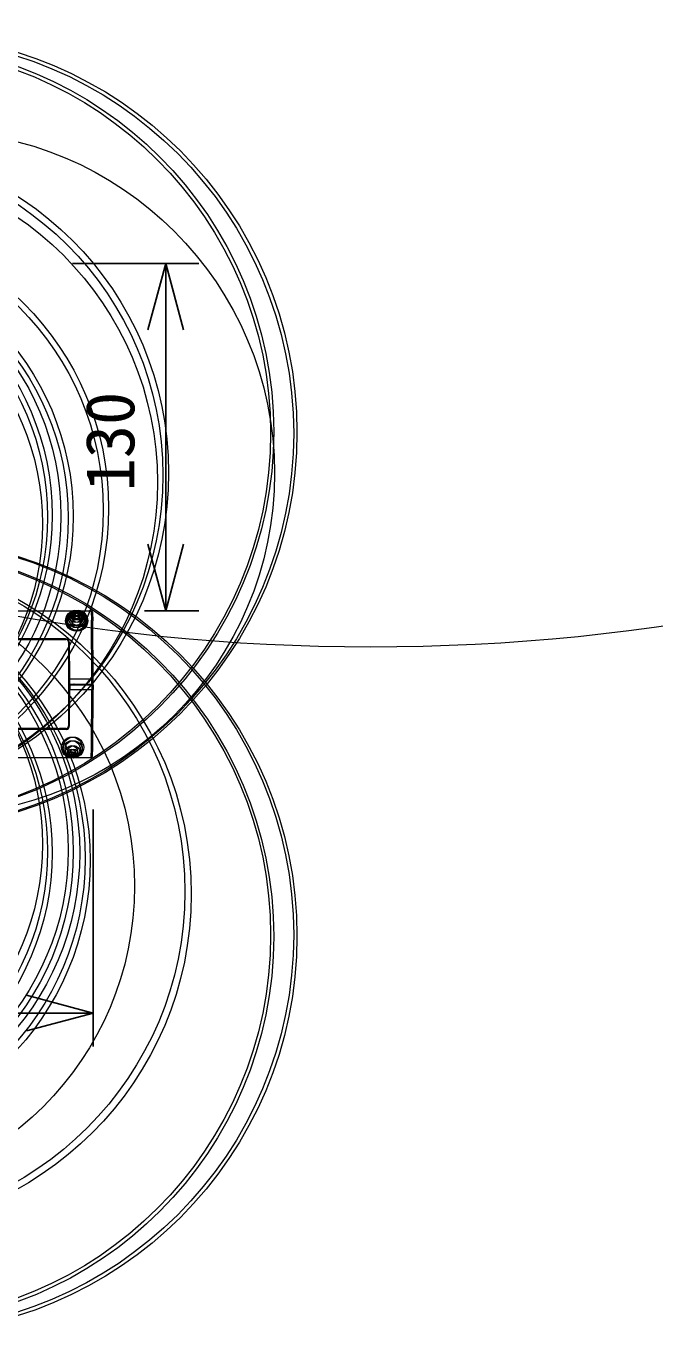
# Model space of a CAD drawing. Units: millimetres, scale not verified. Extents: x -64 to 106, y -56 to 163.
# Drawn here: x 16.5 to 40.09, y -14.86 to 34.25 of the extents above; entities that cross this region are included whole.
import ezdxf
from ezdxf.enums import TextEntityAlignment as Align

# ---------------------------------------------------------------- set-up
doc = ezdxf.new("R2010")
doc.units = ezdxf.units.MM
doc.header["$LTSCALE"] = 0.125
doc.layers.add('0-0_0', color=7, linetype='Continuous')
doc.layers.add('0-4_SUNPO', color=7, linetype='Continuous')
doc.layers.add('0-5_GAIKEI', color=1, linetype='Continuous', lineweight=18)
doc.styles.add('ＭＳ ゴシック', font='')
doc.styles.get('ＭＳ ゴシック').set_extended_font_data('MS Gothic')

# ---------------------------------------------------------------- blocks, each defined once
blk = doc.blocks.new('_Open30')
at = {"layer": '0-0_0'}
blk.add_line((0, 0), (-1, 0), dxfattribs=at)
blk.add_lwpolyline([(-1, 0.26795), (0, 0), (-1, -0.26795)], dxfattribs=at)
blk = doc.blocks.new('D7')
at = {"layer": '0-4_SUNPO'}
for p, q in [((212.0115, 212.8372), (216.7541, 212.8372)), ((215.5041, 210.3372), (215.5041, 202.2872)), ((214.7119, 199.7872), (216.7541, 199.7872))]:
    blk.add_line(p, q, dxfattribs=at)
at = {"layer": '0-4_SUNPO', "xscale": 2.5, "yscale": 2.5}
for p, rotation in [((215.5041, 212.8372), 90), ((215.5041, 199.7872), 270)]:
    blk.add_blockref('_Open30', p, dxfattribs=dict(at, rotation=rotation))
at = {"layer": '0-4_SUNPO', "style": 'ＭＳ ゴシック'}
blk.add_text('130', height=1.833, rotation=90, dxfattribs=at).set_placement((214.8791, 204.2761), align=Align.BOTTOM_LEFT)
blk = doc.blocks.new('D9')
at = {"layer": '0-4_SUNPO'}
for p, q in [((194.2224, 193.0372), (194.2224, 183.4306)), ((212.7852, 192.3323), (212.7852, 183.4306)), ((196.7224, 184.6806), (210.2852, 184.6806))]:
    blk.add_line(p, q, dxfattribs=at)
at = {"layer": '0-4_SUNPO', "xscale": 2.5, "yscale": 2.5, "rotation": 180}
blk.add_blockref('_Open30', (194.2224, 184.6806), dxfattribs=at)
at = {"layer": '0-4_SUNPO', "xscale": 2.5, "yscale": 2.5}
blk.add_blockref('_Open30', (212.7852, 184.6806), dxfattribs=at)
at = {"layer": '0-4_SUNPO', "style": 'ＭＳ ゴシック'}
blk.add_text('185.4', height=1.833, dxfattribs=at).set_placement((200.3788, 185.3056), align=Align.BOTTOM_LEFT)

msp = doc.modelspace()

# ---------------------------------------------------------------- linework, layer by layer
at = {"layer": '0-5_GAIKEI', "color": 7}
for p, q in [((5.3651, 12.2905), (18.942, 12.2905)), ((18.992, 12.2409), (18.9948, 11.918)), ((19.0138, 9.7388), (18.9948, 11.918)), ((18.9948, 7.163), (19.0138, 9.3422)), ((19.0155, 9.5405), (19.0138, 9.7388)), ((19.0153, 9.5105), (19.0138, 9.3422)), ((18.992, 6.8401), (18.9948, 7.163)), ((5.3648, 6.7905), (18.942, 6.7905))]:
    msp.add_line(p, q, dxfattribs=at)
at = {"layer": '0-5_GAIKEI'}
for p, q in [((16.6633, 12.2905), (16.6924, 12.2905)), ((18.2565, 12.2919), (18.25, 12.2905)), ((18.2565, 12.2919), (18.2565, 12.2912)), ((18.3615, 12.3012), (18.3615, 12.2912)), ((18.4215, 12.3012), (18.4215, 12.2912)), ((18.5265, 12.2919), (18.5265, 12.2912)), ((18.533, 12.2905), (18.5265, 12.2919)), ((18.942, 12.2905), (18.9448, 11.9405)), ((6.2909, 11.2105), (17.9921, 11.2105)), ((17.9728, 11.2405), (6.3102, 11.2405)), ((17.6318, 11.2129), (14.5333, 11.2129)), ((17.7512, 11.2129), (17.7507, 11.2111)), ((17.9945, 11.2129), (17.7512, 11.2129)), ((17.9945, 11.2129), (17.9921, 11.2105)), ((18.0968, 11.1749), (18.0729, 11.1749)), ((18.0941, 11.1131), (18.0915, 11.1105)), ((18.0915, 11.1105), (18.0915, 7.9705)), ((18.1346, 9.7405), (18.1228, 11.0918)), ((18.1364, 9.5405), (18.1346, 9.7405)), ((18.1361, 9.5105), (18.1346, 9.3405)), ((18.1361, 9.5105), (19.0153, 9.5105)), ((18.1364, 9.5405), (19.0155, 9.5405)), ((18.2849, 9.5105), (18.2849, 9.5405)), ((18.287, 9.5104), (18.287, 9.5405)), ((18.2915, 9.5105), (18.2915, 9.5365)), ((18.3533, 9.5405), (18.3538, 9.5105)), ((18.6968, 9.5405), (18.6962, 9.5105)), ((18.7115, 9.5105), (18.7115, 9.5405)), ((18.8115, 9.5104), (18.8115, 9.5405)), ((18.8615, 9.5104), (18.8615, 9.5405)), ((18.8715, 9.5105), (18.8715, 9.5405)), ((18.9448, 7.1405), (18.9638, 9.3405)), ((18.9655, 9.5405), (18.9638, 9.7405)), ((18.9653, 9.5105), (18.9638, 9.3405)), ((17.6318, 7.8681), (14.5333, 7.8681)), ((17.6318, 7.8681), (17.6324, 7.8699)), ((17.6324, 7.8699), (17.7507, 7.8699)), ((17.7512, 7.8681), (17.7507, 7.8699)), ((17.9945, 7.8681), (17.7512, 7.8681)), ((17.9945, 7.8681), (17.9921, 7.8705)), ((18.1056, 7.9061), (18.0729, 7.9061)), ((18.0941, 7.9679), (18.0915, 7.9705)), ((17.9926, 7.8405), (6.2904, 7.8405)), ((18.942, 6.7905), (18.9448, 7.1405)), ((18.1, 6.7905), (18.1065, 6.7891)), ((18.1065, 6.7891), (18.1065, 6.7898)), ((18.1715, 6.7798), (18.1525, 6.7821)), ((18.2115, 6.7798), (18.2115, 6.7898)), ((18.2715, 6.7798), (18.2715, 6.7898)), ((18.3115, 6.7798), (18.3313, 6.7822)), ((18.3765, 6.7891), (18.383, 6.7905)), ((18.3765, 6.7891), (18.3765, 6.7898))]:
    msp.add_line(p, q, dxfattribs=at)
for points in [[(18.1346, 9.7405), (18.9638, 9.7405), (18.9448, 11.9405)], [(17.6318, 11.2129), (17.6324, 11.2111), (17.7507, 11.2111)], [(18.1226, 7.9694), (18.1346, 9.3405), (18.9638, 9.3405)], [(6.2096, 7.8686), (6.2891, 7.8686), (6.2909, 7.8705), (17.9921, 7.8705)]]:
    msp.add_lwpolyline(points, dxfattribs=at)
for centre, radius in [((29.4329, 87.0063), 76.0771), ((11.7219, 19.0019), 14.9398), ((11.2044, 19.0171), 14.5879), ((11.1553, 18.9695), 14.515), ((11.6726, 18.9539), 14.8664), ((12.9618, 17.4587), 12.8587), ((9.4898, 17.4755), 12.3535), ((9.4035, 17.3898), 12.2214), ((9.3642, 17.1192), 12.0606), ((8.7257, 16.1502), 10.8662), ((8.6437, 16.0792), 10.7476), ((8.004, 15.8449), 10.2578), ((7.5089, 15.8831), 9.9615), ((7.4437, 15.8144), 9.8548), ((7.7603, 15.8521), 10.044), ((7.9291, 15.7771), 10.1454), ((7.4133, 15.5535), 9.6989), ((11.7219, 0.0791), 14.9398), ((11.6726, 0.1271), 14.8664), ((11.2044, 0.0639), 14.5879), ((11.1553, 0.1114), 14.515), ((10.0142, 1.6566), 12.6782), ((9.9177, 1.7412), 12.5398), ((8.8472, 1.9545), 11.7189), ((8.3109, 2.9199), 10.5879), ((8.004, 3.2361), 10.2578), ((8.237, 2.9913), 10.4747), ((7.9291, 3.3039), 10.1454), ((8.1703, 3.2051), 10.3369), ((7.5089, 3.1978), 9.9615), ((7.4437, 3.2666), 9.8548), ((7.4133, 3.5274), 9.6989), ((18.3616, 11.9167), 0.3866), ((18.3603, 11.9293), 0.3739), ((18.4214, 11.9167), 0.3866), ((18.3561, 11.984), 0.319), ((18.4227, 11.9293), 0.3739), ((18.3539, 12.0237), 0.2793), ((18.4269, 11.984), 0.319), ((18.3515, 12.0767), 0.2262), ((18.4292, 12.0237), 0.2793), ((18.3501, 12.1213), 0.1816), ((18.3499, 12.1428), 0.1601), ((18.4315, 12.0767), 0.2262), ((18.3498, 12.1861), 0.1168), ((18.35, 12.1967), 0.1062), ((18.4329, 12.1213), 0.1816), ((18.4332, 12.1428), 0.1601), ((18.3512, 12.2357), 0.0672), ((18.3518, 12.2429), 0.06), ((18.4332, 12.1861), 0.1168), ((18.3538, 12.2697), 0.0331), ((18.354, 12.2719), 0.0309), ((18.4331, 12.1967), 0.1062), ((18.356, 12.286), 0.0167), ((18.3563, 12.2873), 0.0154), ((18.3583, 12.2958), 0.00654), ((18.3597, 12.2995), 0.00267), ((18.3606, 12.3008), 0.00103), ((18.361, 12.3012), 0.00048), ((18.4318, 12.2357), 0.0672), ((18.4313, 12.2429), 0.06), ((18.4292, 12.2697), 0.0331), ((18.429, 12.2719), 0.0309), ((18.427, 12.286), 0.0167), ((18.4267, 12.2873), 0.0154), ((18.4247, 12.2958), 0.00654), ((18.4233, 12.2995), 0.00267), ((18.4224, 12.3008), 0.00103), ((18.422, 12.3012), 0.00048), ((18.2116, 7.1643), 0.3866), ((18.2714, 7.1643), 0.3866), ((18.2061, 7.097), 0.319), ((18.2769, 7.097), 0.319), ((18.2015, 7.0043), 0.2262), ((18.1999, 6.9382), 0.1601), ((18.2815, 7.0043), 0.2262), ((18.1999, 6.8928), 0.1147), ((18.2, 6.8842), 0.1062), ((18.2832, 6.9382), 0.1601), ((18.2008, 6.8544), 0.0764), ((18.2018, 6.8381), 0.06), ((18.2831, 6.8842), 0.1062), ((18.2813, 6.8381), 0.06), ((18.2028, 6.8217), 0.0435), ((18.204, 6.8091), 0.0309), ((18.2051, 6.8016), 0.0233), ((18.206, 6.795), 0.0167), ((18.2071, 6.7897), 0.0113), ((18.2083, 6.7852), 0.00654), ((18.2087, 6.7839), 0.00527), ((18.2097, 6.7815), 0.00267), ((18.2098, 6.7815), 0.00257), ((18.2106, 6.7802), 0.0011), ((18.2106, 6.7802), 0.00103), ((18.211, 6.7798), 0.00048), ((18.211, 6.7798), 0.00054), ((18.2111, 6.7798), 0.00043), ((18.279, 6.8091), 0.0309), ((18.277, 6.795), 0.0167), ((18.2747, 6.7852), 0.00654), ((18.2733, 6.7815), 0.00267), ((18.2724, 6.7802), 0.00103), ((18.272, 6.7798), 0.00048)]:
    msp.add_circle(centre, radius, dxfattribs=at)
for centre, radius, start, end in [((18.3915, 11.6306), 0.6742, 95.95873, 101.54976), ((18.3916, 11.6303), 0.6745, 95.96056, 101.54919), ((18.3915, 11.6305), 0.6614, 87.40001, 92.60144), ((18.3915, 11.6306), 0.6742, 78.45024, 84.04127), ((18.3915, 11.6303), 0.6745, 78.45081, 84.03944), ((17.6915, 11.1305), 0.1017, 54.05545, 125.94438), ((17.6915, 11.1305), 0.1, 53.73237, 126.26763), ((17.9728, 11.0905), 0.15, 0.5, 90), ((17.9919, 11.111), 0.0996, 359.72403, 89.87185), ((17.9945, 11.1129), 0.1, 38.31774, 90.00301), ((17.9936, 11.1132), 0.1005, 359.93201, 37.86499), ((9464.0287, 9.5405), 9445.9348, 179.99046, 180.00954), ((18.3715, 9.4405), 0.125, 126.87031, 132.55584), ((17.6915, 7.9505), 0.1017, 234.05545, 305.94438), ((17.6915, 7.9505), 0.1, 233.73237, 306.26763), ((17.9919, 7.97), 0.0996, 270.12815, 0.27597), ((17.9926, 7.9705), 0.13, 270, 359.5), ((17.9945, 7.9681), 0.1, 269.99699, 321.68226), ((17.9936, 7.9678), 0.1005, 322.13501, 0.06799), ((18.2415, 7.4504), 0.6742, 258.45024, 264.04127), ((18.2415, 7.4505), 0.6614, 267.40001, 272.60186), ((18.2815, 6.8295), 0.0515, 260.78319, 271.92392), ((18.2415, 7.4504), 0.6742, 275.95873, 281.54976)]:
    msp.add_arc(centre, radius, start, end, dxfattribs=at)
at = {"layer": '0-5_GAIKEI', "color": 7}
for centre, start, end in [((18.942, 12.2405), 0.5, 90), ((18.942, 6.8405), 270, 359.5)]:
    msp.add_arc(centre, 0.05, start, end, dxfattribs=at)
at = {"layer": '0-5_GAIKEI'}
for centre, major_axis, start_param, end_param in [((18.9638, 9.7383), (-0.05, -0.0004), 3.1415927, 4.7120083), ((18.9638, 9.3427), (-0.05, 0.0004), 1.571177, 3.1415925)]:
    msp.add_ellipse(centre, major_axis=major_axis, ratio=0.043618, start_param=start_param, end_param=end_param, dxfattribs=at)

# ---------------------------------------------------------------- block references
at = {"layer": '0-4_SUNPO'}
for name in ['D7', 'D9']:
    msp.add_blockref(name, (-193.77, -187.4967), dxfattribs=at)

doc.saveas('drawing.dxf')
